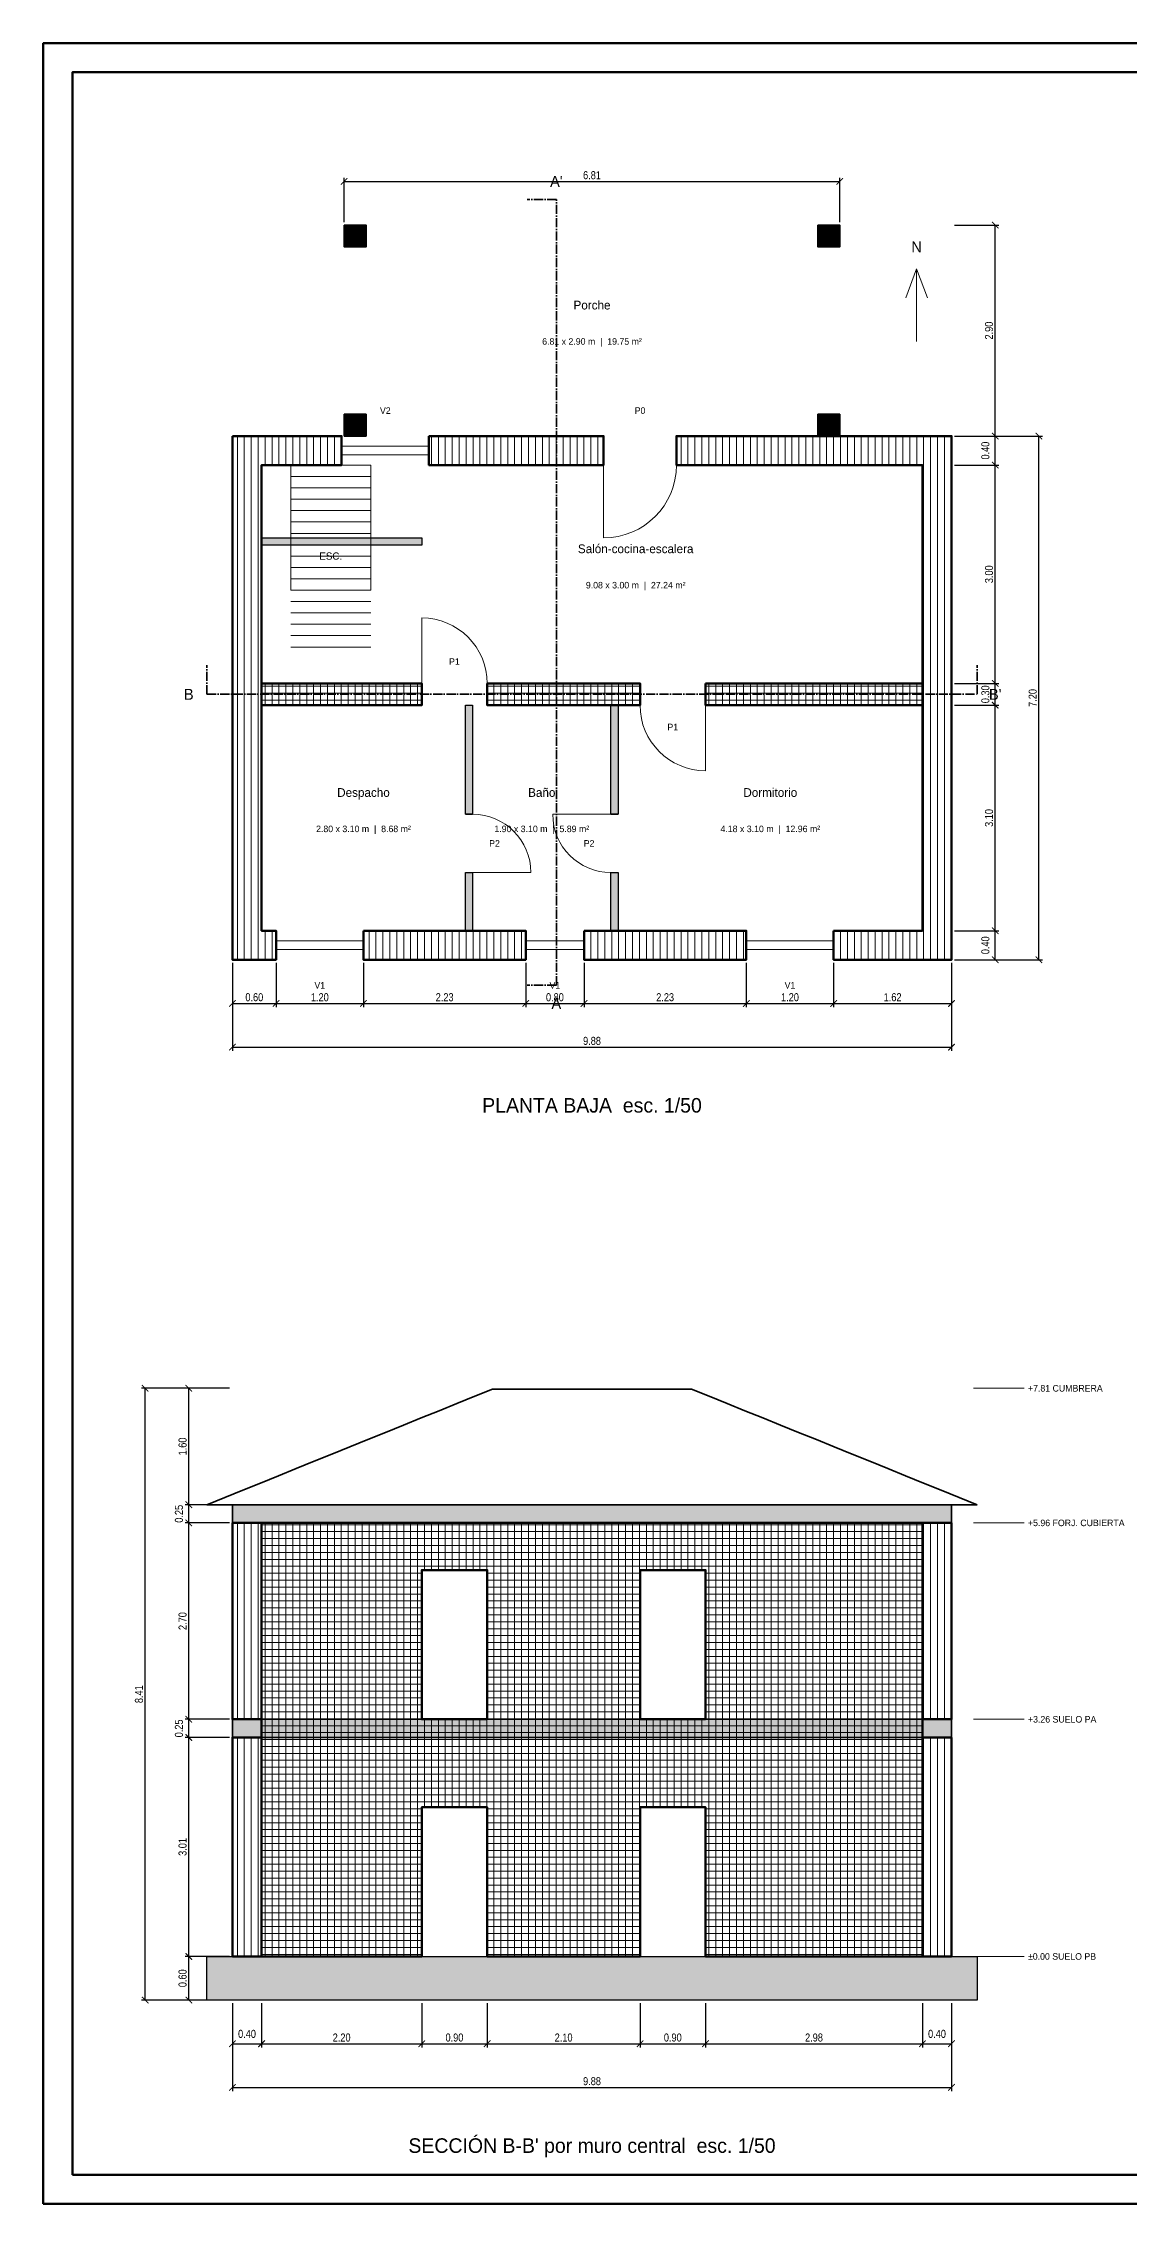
# Model space of a CAD drawing. Header units: millimetres. Extents: x 0 to 842, y 0 to 594.
# Drawn here: x 0 to 299, y 0 to 594 of the extents above; entities that cross this region are included whole.
import ezdxf
from ezdxf.enums import TextEntityAlignment as Align

# ---------------------------------------------------------------- set-up
doc = ezdxf.new("R2010")
doc.units = ezdxf.units.MM
doc.linetypes.add('DASHDOT', pattern=[3.556, 2.54, -0.508, 0, -0.508])
for name, color, linetype, lineweight in [('CARPINTERIA', 4, 'Continuous', 18), ('cimentacion', 8, 'Continuous', 25), ('CORTES', 1, 'DASHDOT', 35), ('COTAS', 3, 'Continuous', 13), ('cubierta', 6, 'Continuous', 35), ('escalera', 30, 'Continuous', 18), ('forjado_cubierta', 5, 'Continuous', 35), ('forjado_PB_PA', 5, 'Continuous', 35), ('HUECOS', 7, 'Continuous', 25), ('MARCO', 7, 'Continuous', 70), ('MURO_CENTRAL', 1, 'Continuous', 70), ('muros_PA', 7, 'Continuous', 50), ('muros_PB', 7, 'Continuous', 50), ('pilares', 4, 'Continuous', 35), ('RAYADO_FORJADO', 7, 'Continuous', 9), ('RAYADO_MURO', 7, 'Continuous', 9), ('RAYADO_MURO_CENTRAL', 1, 'Continuous', 9), ('RAYADO_OTROS', 8, 'Continuous', 9), ('tabiques', 3, 'Continuous', 25), ('TEXTO', 2, 'Continuous', 13)]:
    doc.layers.add(name, color=color, linetype=linetype, lineweight=lineweight)
doc.styles.add('OpenSansCondensed-Light', font='OpenSansCondensed-Light.ttf')
doc.dimstyles.new('EZDXF', dxfattribs={"dimtxt": 0.25, "dimasz": 0.175, "dimexe": 0.375, "dimexo": 0.125, "dimgap": 0.1, "dimtad": 1, "dimlfac": 100, "dimzin": 12, "dimdsep": 46, "dimtxsty": 'OpenSansCondensed-Light', "dimblk": 'ARCHTICK', "dimcen": 2.5, "dimazin": 3, "dimtfac": 0.5, "dimtmove": 2, "dimatfit": 3})

# ---------------------------------------------------------------- blocks, each defined once
blk = doc.blocks.new('_ARCHTICK')
at = {"color": 0, "linetype": 'BYBLOCK', "const_width": 0.15}
blk.add_lwpolyline([(-0.5, -0.5), (0.5, 0.5)], dxfattribs=at)

msp = doc.modelspace()

# ---------------------------------------------------------------- hatches: boundary and pattern name
at = {"layer": 'RAYADO_FORJADO'}
h = msp.add_hatch(color=7, dxfattribs=at)
h.dxf.hatch_style = 1
h.paths.add_polyline_path([(249.6, 187.2), (52, 187.2), (52, 192.2), (249.6, 192.2)])
h = msp.add_hatch(color=7, dxfattribs=at)
h.dxf.hatch_style = 1
h.paths.add_polyline_path([(249.6, 128.2), (52, 128.2), (52, 133.2), (249.6, 133.2)])
at = {"layer": 'RAYADO_MURO'}
h = msp.add_hatch(dxfattribs=at)
h.set_pattern_fill('ANSI31', scale=0.6, angle=45)
h.paths.add_polyline_path([(52, 486), (82, 486), (82, 478), (60, 478), (60, 350), (64, 350), (64, 342), (52, 342)])
h = msp.add_hatch(dxfattribs=at)
h.set_pattern_fill('ANSI31', scale=0.6, angle=45)
h.paths.add_polyline_path([(106, 486), (154, 486), (154, 478), (106, 478)])
h = msp.add_hatch(dxfattribs=at)
h.set_pattern_fill('ANSI31', scale=0.6, angle=45)
h.paths.add_polyline_path([(217.2, 350), (217.2, 342), (249.6, 342), (249.6, 486), (174, 486), (174, 478), (241.6, 478), (241.6, 350)])
h = msp.add_hatch(dxfattribs=at)
h.set_pattern_fill('ANSI31', scale=0.6, angle=45)
h.paths.add_polyline_path([(88, 350), (88, 342), (132.6, 342), (132.6, 350)])
h = msp.add_hatch(dxfattribs=at)
h.set_pattern_fill('ANSI31', scale=0.6, angle=45)
h.paths.add_polyline_path([(148.6, 350), (148.6, 342), (193.2, 342), (193.2, 350)])
h = msp.add_hatch(dxfattribs=at)
h.set_pattern_fill('ANSI31', scale=0.6, angle=45)
h.paths.add_polyline_path([(60, 133.2), (52, 133.2), (52, 187.2), (60, 187.2)])
h = msp.add_hatch(dxfattribs=at)
h.set_pattern_fill('ANSI31', scale=0.6, angle=45)
h.paths.add_polyline_path([(249.6, 187.2), (241.6, 187.2), (241.6, 133.2), (249.6, 133.2)])
h = msp.add_hatch(dxfattribs=at)
h.set_pattern_fill('ANSI31', scale=0.6, angle=45)
h.paths.add_polyline_path([(60, 68), (52, 68), (52, 128.2), (60, 128.2)])
h = msp.add_hatch(dxfattribs=at)
h.set_pattern_fill('ANSI31', scale=0.6, angle=45)
h.paths.add_polyline_path([(249.6, 128.2), (241.6, 128.2), (241.6, 68), (249.6, 68)])
at = {"layer": 'RAYADO_MURO_CENTRAL'}
h = msp.add_hatch(dxfattribs=at)
h.set_pattern_fill('ANSI37', scale=0.6, angle=45)
h.paths.add_polyline_path([(60, 418), (104, 418), (104, 412), (60, 412)])
h = msp.add_hatch(dxfattribs=at)
h.set_pattern_fill('ANSI37', scale=0.6, angle=45)
h.paths.add_polyline_path([(122, 418), (122, 412), (164, 412), (164, 418)])
h = msp.add_hatch(dxfattribs=at)
h.set_pattern_fill('ANSI37', scale=0.6, angle=45)
h.paths.add_polyline_path([(182, 418), (182, 412), (241.6, 412), (241.6, 418)])
h = msp.add_hatch(dxfattribs=at)
h.set_pattern_fill('ANSI37', scale=0.6, angle=45)
h.paths.add_polyline_path([(104, 68), (60, 68), (60, 187.2), (241.6, 187.2), (241.6, 68), (182, 68), (182, 109), (164, 109), (164, 68), (122, 68), (122, 109), (104, 109)])
h.paths.add_polyline_path([(122, 133.2), (122, 174.2), (104, 174.2), (104, 133.2)])
h.paths.add_polyline_path([(182, 133.2), (182, 174.2), (164, 174.2), (164, 133.2)])
at = {"layer": 'RAYADO_OTROS'}
h = msp.add_hatch(color=7, dxfattribs=at)
h.dxf.hatch_style = 1
h.paths.add_polyline_path([(82.7, 544), (88.7, 544), (88.7, 538), (82.7, 538)])
h = msp.add_hatch(color=7, dxfattribs=at)
h.dxf.hatch_style = 1
h.paths.add_polyline_path([(212.9, 544), (218.9, 544), (218.9, 538), (212.9, 538)])
h = msp.add_hatch(color=7, dxfattribs=at)
h.dxf.hatch_style = 1
h.paths.add_polyline_path([(82.7, 492), (88.7, 492), (88.7, 486), (82.7, 486)])
h = msp.add_hatch(color=7, dxfattribs=at)
h.dxf.hatch_style = 1
h.paths.add_polyline_path([(212.9, 492), (218.9, 492), (218.9, 486), (212.9, 486)])
h = msp.add_hatch(color=7, dxfattribs=at)
h.dxf.hatch_style = 1
h.paths.add_polyline_path([(60, 458), (104, 458), (104, 456), (60, 456)])
h = msp.add_hatch(color=7, dxfattribs=at)
h.dxf.hatch_style = 1
h.paths.add_polyline_path([(116, 412), (118, 412), (118, 382), (116, 382)])
h = msp.add_hatch(color=7, dxfattribs=at)
h.dxf.hatch_style = 1
h.paths.add_polyline_path([(156, 412), (158, 412), (158, 382), (156, 382)])
h = msp.add_hatch(color=7, dxfattribs=at)
h.dxf.hatch_style = 1
h.paths.add_polyline_path([(116, 366), (118, 366), (118, 350), (116, 350)])
h = msp.add_hatch(color=7, dxfattribs=at)
h.dxf.hatch_style = 1
h.paths.add_polyline_path([(156, 366), (158, 366), (158, 350), (156, 350)])
h = msp.add_hatch(color=8, dxfattribs=at)
h.dxf.hatch_style = 1
h.paths.add_polyline_path([(256.6, 56), (45, 56), (45, 68), (256.6, 68)])

# ---------------------------------------------------------------- linework, layer by layer
at = {"layer": 'CARPINTERIA'}
for p, q in [((82, 483.2), (106, 483.2)), ((82, 480.8), (106, 480.8)), ((154, 478), (154, 458)), ((104, 418), (104, 436)), ((182, 412), (182, 394)), ((156, 382), (140, 382)), ((118, 366), (134, 366)), ((64, 347.2), (88, 347.2)), ((64, 344.8), (88, 344.8)), ((132.6, 347.2), (148.6, 347.2)), ((132.6, 344.8), (148.6, 344.8)), ((193.2, 347.2), (217.2, 347.2)), ((193.2, 344.8), (217.2, 344.8))]:
    msp.add_line(p, q, dxfattribs=at)
for centre, radius, start, end in [((154, 478), 20, -90, 0), ((104, 418), 18, 0, 90), ((182, 412), 18, 180, -90), ((118, 366), 16, 0, 90), ((156, 382), 16, 180, -90)]:
    msp.add_arc(centre, radius, start, end, dxfattribs=at)
at = {"layer": 'cimentacion'}
msp.add_lwpolyline([(256.6, 56), (45, 56), (45, 68), (256.6, 68)], close=True, dxfattribs=at)
at = {"layer": 'CORTES'}
for p, q in [((141, 551), (133, 551)), ((141, 335), (141, 551)), ((45, 415), (45, 423)), ((256.6, 415), (256.6, 423)), ((45, 415), (256.6, 415)), ((141, 335), (133, 335))]:
    msp.add_line(p, q, dxfattribs=at)
at = {"layer": 'COTAS'}
for p, q in [((240, 532), (237, 524)), ((240, 512), (240, 532)), ((240, 532), (243, 524)), ((255.6, 224.2), (269.6, 224.2)), ((255.6, 187.2), (269.6, 187.2)), ((255.6, 133.2), (269.6, 133.2)), ((255.6, 68), (269.6, 68))]:
    msp.add_line(p, q, dxfattribs=at)
at = {"layer": 'cubierta'}
msp.add_lwpolyline([(256.6, 192.2), (251.69395, 194.18726), (246.7879, 196.17452), (241.88185, 198.16178), (236.9758, 200.14904), (232.06975, 202.13631), (227.16369, 204.12357), (222.25764, 206.11083), (217.35159, 208.09809), (212.44554, 210.08535), (207.53949, 212.07261), (202.63344, 214.05987), (197.72739, 216.04713), (192.82134, 218.03439), (187.91529, 220.02166), (183.00924, 222.00892), (178.10318, 223.99618), (174.69029, 223.99618), (171.27739, 223.99618), (167.86449, 223.99618), (164.45159, 223.99618), (161.03869, 223.99618), (157.6258, 223.99618), (154.2129, 223.99618), (150.8, 223.99618), (147.3871, 223.99618), (143.9742, 223.99618), (140.56131, 223.99618), (137.14841, 223.99618), (133.73551, 223.99618), (130.32261, 223.99618), (126.90971, 223.99618), (123.49682, 223.99618), (118.59076, 222.00892), (113.68471, 220.02166), (108.77866, 218.03439), (103.87261, 216.04713), (98.96656, 214.05987), (94.06051, 212.07261), (89.15446, 210.08535), (84.24841, 208.09809), (79.34236, 206.11083), (74.43631, 204.12357), (69.53025, 202.13631), (64.6242, 200.14904), (59.71815, 198.16178), (54.8121, 196.17452), (49.90605, 194.18726), (45, 192.2)], close=True, dxfattribs=at)
at = {"layer": 'escalera'}
for p, q in [((68, 478), (90, 478)), ((68, 474.875), (90, 474.875)), ((68, 471.75), (90, 471.75)), ((68, 468.625), (90, 468.625)), ((68, 465.5), (90, 465.5)), ((68, 462.375), (90, 462.375)), ((68, 459.25), (90, 459.25)), ((68, 456.125), (90, 456.125)), ((68, 453), (90, 453)), ((68, 449.875), (90, 449.875)), ((68, 446.75), (90, 446.75)), ((68, 443.625), (90, 443.625)), ((68, 440.5), (90, 440.5)), ((68, 437.375), (90, 437.375)), ((68, 434.25), (90, 434.25)), ((68, 431.125), (90, 431.125)), ((68, 428), (90, 428))]:
    msp.add_line(p, q, dxfattribs=at)
msp.add_lwpolyline([(68, 478), (90, 478), (90, 443.625), (68, 443.625)], close=True, dxfattribs=at)
at = {"layer": 'forjado_cubierta'}
msp.add_lwpolyline([(249.6, 187.2), (52, 187.2), (52, 192.2), (249.6, 192.2)], close=True, dxfattribs=at)
at = {"layer": 'forjado_PB_PA'}
msp.add_lwpolyline([(249.6, 128.2), (52, 128.2), (52, 133.2), (249.6, 133.2)], close=True, dxfattribs=at)
at = {"layer": 'HUECOS'}
for p, q in [((82, 478), (82, 486)), ((106, 478), (106, 486)), ((154, 478), (154, 486)), ((174, 478), (174, 486)), ((104, 412), (104, 418)), ((122, 412), (122, 418)), ((164, 412), (164, 418)), ((182, 412), (182, 418)), ((116, 382), (118, 382)), ((156, 382), (158, 382)), ((116, 366), (118, 366)), ((156, 366), (158, 366)), ((64, 342), (64, 350)), ((88, 342), (88, 350)), ((132.6, 342), (132.6, 350)), ((148.6, 342), (148.6, 350)), ((193.2, 342), (193.2, 350)), ((217.2, 342), (217.2, 350))]:
    msp.add_line(p, q, dxfattribs=at)
at = {"layer": 'MARCO'}
for points in [[(0, 0), (841, 0), (841, 594), (0, 594)], [(8, 8), (833, 8), (833, 586), (8, 586)]]:
    msp.add_lwpolyline(points, close=True, dxfattribs=at)
at = {"layer": 'MURO_CENTRAL'}
for points in [[(60, 418), (104, 418), (104, 412), (60, 412)], [(122, 418), (122, 412), (164, 412), (164, 418)], [(182, 418), (182, 412), (241.6, 412), (241.6, 418)], [(104, 68), (60, 68), (60, 187.2), (241.6, 187.2), (241.6, 68), (182, 68), (182, 109), (164, 109), (164, 68), (122, 68), (122, 109), (104, 109)], [(122, 133.2), (122, 174.2), (104, 174.2), (104, 133.2)], [(182, 133.2), (182, 174.2), (164, 174.2), (164, 133.2)]]:
    msp.add_lwpolyline(points, close=True, dxfattribs=at)
at = {"layer": 'muros_PA'}
for points in [[(60, 133.2), (52, 133.2), (52, 187.2), (60, 187.2)], [(249.6, 187.2), (241.6, 187.2), (241.6, 133.2), (249.6, 133.2)]]:
    msp.add_lwpolyline(points, close=True, dxfattribs=at)
at = {"layer": 'muros_PB'}
for points in [[(52, 486), (82, 486), (82, 478), (60, 478), (60, 350), (64, 350), (64, 342), (52, 342)], [(106, 486), (154, 486), (154, 478), (106, 478)], [(217.2, 350), (217.2, 342), (249.6, 342), (249.6, 486), (174, 486), (174, 478), (241.6, 478), (241.6, 350)], [(88, 350), (88, 342), (132.6, 342), (132.6, 350)], [(148.6, 350), (148.6, 342), (193.2, 342), (193.2, 350)], [(60, 68), (52, 68), (52, 128.2), (60, 128.2)], [(249.6, 128.2), (241.6, 128.2), (241.6, 68), (249.6, 68)]]:
    msp.add_lwpolyline(points, close=True, dxfattribs=at)
at = {"layer": 'pilares'}
for points in [[(82.7, 544), (88.7, 544), (88.7, 538), (82.7, 538)], [(212.9, 544), (218.9, 544), (218.9, 538), (212.9, 538)], [(82.7, 492), (88.7, 492), (88.7, 486), (82.7, 486)], [(212.9, 492), (218.9, 492), (218.9, 486), (212.9, 486)]]:
    msp.add_lwpolyline(points, close=True, dxfattribs=at)
at = {"layer": 'tabiques'}
for points in [[(60, 458), (104, 458), (104, 456), (60, 456)], [(116, 412), (118, 412), (118, 382), (116, 382)], [(156, 412), (158, 412), (158, 382), (156, 382)], [(116, 366), (118, 366), (118, 350), (116, 350)], [(156, 366), (158, 366), (158, 350), (156, 350)]]:
    msp.add_lwpolyline(points, close=True, dxfattribs=at)

# ---------------------------------------------------------------- texts
at = {"layer": 'CORTES'}
for s, p in [("A'", (141, 556)), ('B', (40, 415)), ("B'", (261.6, 415)), ('A', (141, 330))]:
    msp.add_text(s, height=3, dxfattribs=at).set_placement(p, align=Align.MIDDLE_CENTER)
at = {"layer": 'TEXTO'}
for s, height, p in [('N', 3, (240, 538)), ('Porche', 2.4, (150.8, 522)), ('6.81 x 2.90 m  |  19.75 m²', 1.8, (150.8, 512)), ('V2', 1.8, (94, 493)), ('P0', 1.8, (164, 493)), ('ESC.', 2, (79, 453)), ('Salón-cocina-escalera', 2.4, (162.8, 455)), ('9.08 x 3.00 m  |  27.24 m²', 1.8, (162.8, 445)), ('P1', 1.8, (113, 424)), ('P1', 1.8, (173, 406)), ('Despacho', 2.4, (88, 388)), ('Baño', 2.4, (137, 388)), ('Dormitorio', 2.4, (199.8, 388)), ('2.80 x 3.10 m  |  8.68 m²', 1.8, (88, 378)), ('P2', 1.8, (124, 374)), ('1.90 x 3.10 m  |  5.89 m²', 1.8, (137, 378)), ('P2', 1.8, (150, 374)), ('4.18 x 3.10 m  |  12.96 m²', 1.8, (199.8, 378)), ('V1', 1.8, (76, 335)), ('V1', 1.8, (140.6, 335)), ('V1', 1.8, (205.2, 335)), ('PLANTA BAJA  esc. 1/50', 4, (150.8, 302)), ("SECCIÓN B-B' por muro central  esc. 1/50", 4, (150.8, 16))]:
    msp.add_text(s, height=height, dxfattribs=at).set_placement(p, align=Align.MIDDLE_CENTER)
for s, p in [('+7.81 CUMBRERA', (270.6, 224.2)), ('+5.96 FORJ. CUBIERTA', (270.6, 187.2)), ('+3.26 SUELO PA', (270.6, 133.2)), ('±0.00 SUELO PB', (270.6, 68))]:
    msp.add_text(s, height=1.8, dxfattribs=at).set_placement(p, align=Align.MIDDLE_LEFT)

# ---------------------------------------------------------------- dimensions: what is measured, and where the dimension line sits
at = {"layer": 'COTAS'}
for base, p1, p2, text in [((82.7, 556), (82.7, 544), (218.9, 544), '6.81'), ((52, 330), (52, 342), (64, 342), '0.60'), ((52, 318), (52, 342), (249.6, 342), '9.88'), ((64, 330), (64, 342), (88, 342), '1.20'), ((88, 330), (88, 342), (132.6, 342), '2.23'), ((132.6, 330), (132.6, 342), (148.6, 342), '0.80'), ((148.6, 330), (148.6, 342), (193.2, 342), '2.23'), ((193.2, 330), (193.2, 342), (217.2, 342), '1.20'), ((217.2, 330), (217.2, 342), (249.6, 342), '1.62'), ((52, 44), (52, 56), (60, 56), '0.40'), ((52, 32), (52, 56), (249.6, 56), '9.88'), ((60, 44), (60, 56), (104, 56), '2.20'), ((104, 44), (104, 56), (122, 56), '0.90'), ((122, 44), (122, 56), (164, 56), '2.10'), ((164, 44), (164, 56), (182, 56), '0.90'), ((182, 44), (182, 56), (241.6, 56), '2.98'), ((241.6, 44), (241.6, 56), (249.6, 56), '0.40')]:
    msp.add_linear_dim(base=base, p1=p1, p2=p2, text=text, dimstyle='EZDXF', override={"dimtxt": 2.2, "dimasz": 1.8, "dimexe": 1, "dimexo": 0.8, "dimgap": 0.6, "dimtad": 1, "dimclrt": 3}, dxfattribs=at).render()
for base, p1, p2, text in [((261.6, 486), (249.6, 486), (249.6, 544), '2.90'), ((261.6, 478), (249.6, 478), (249.6, 486), '0.40'), ((273.6, 342), (249.6, 342), (249.6, 486), '7.20'), ((261.6, 418), (249.6, 418), (249.6, 478), '3.00'), ((261.6, 412), (249.6, 412), (249.6, 418), '0.30'), ((261.6, 350), (249.6, 350), (249.6, 412), '3.10'), ((261.6, 342), (249.6, 342), (249.6, 350), '0.40'), ((28, 56), (52, 56), (52, 224.2), '8.41'), ((40, 192.2), (52, 192.2), (52, 224.2), '1.60'), ((40, 187.2), (52, 187.2), (52, 192.2), '0.25'), ((40, 133.2), (52, 133.2), (52, 187.2), '2.70'), ((40, 128.2), (52, 128.2), (52, 133.2), '0.25'), ((40, 68), (52, 68), (52, 128.2), '3.01'), ((40, 56), (52, 56), (52, 68), '0.60')]:
    msp.add_linear_dim(base=base, p1=p1, p2=p2, angle=90, text=text, dimstyle='EZDXF', override={"dimtxt": 2.2, "dimasz": 1.8, "dimexe": 1, "dimexo": 0.8, "dimgap": 0.6, "dimtad": 1, "dimclrt": 3}, dxfattribs=at).render()

doc.saveas('drawing.dxf')
